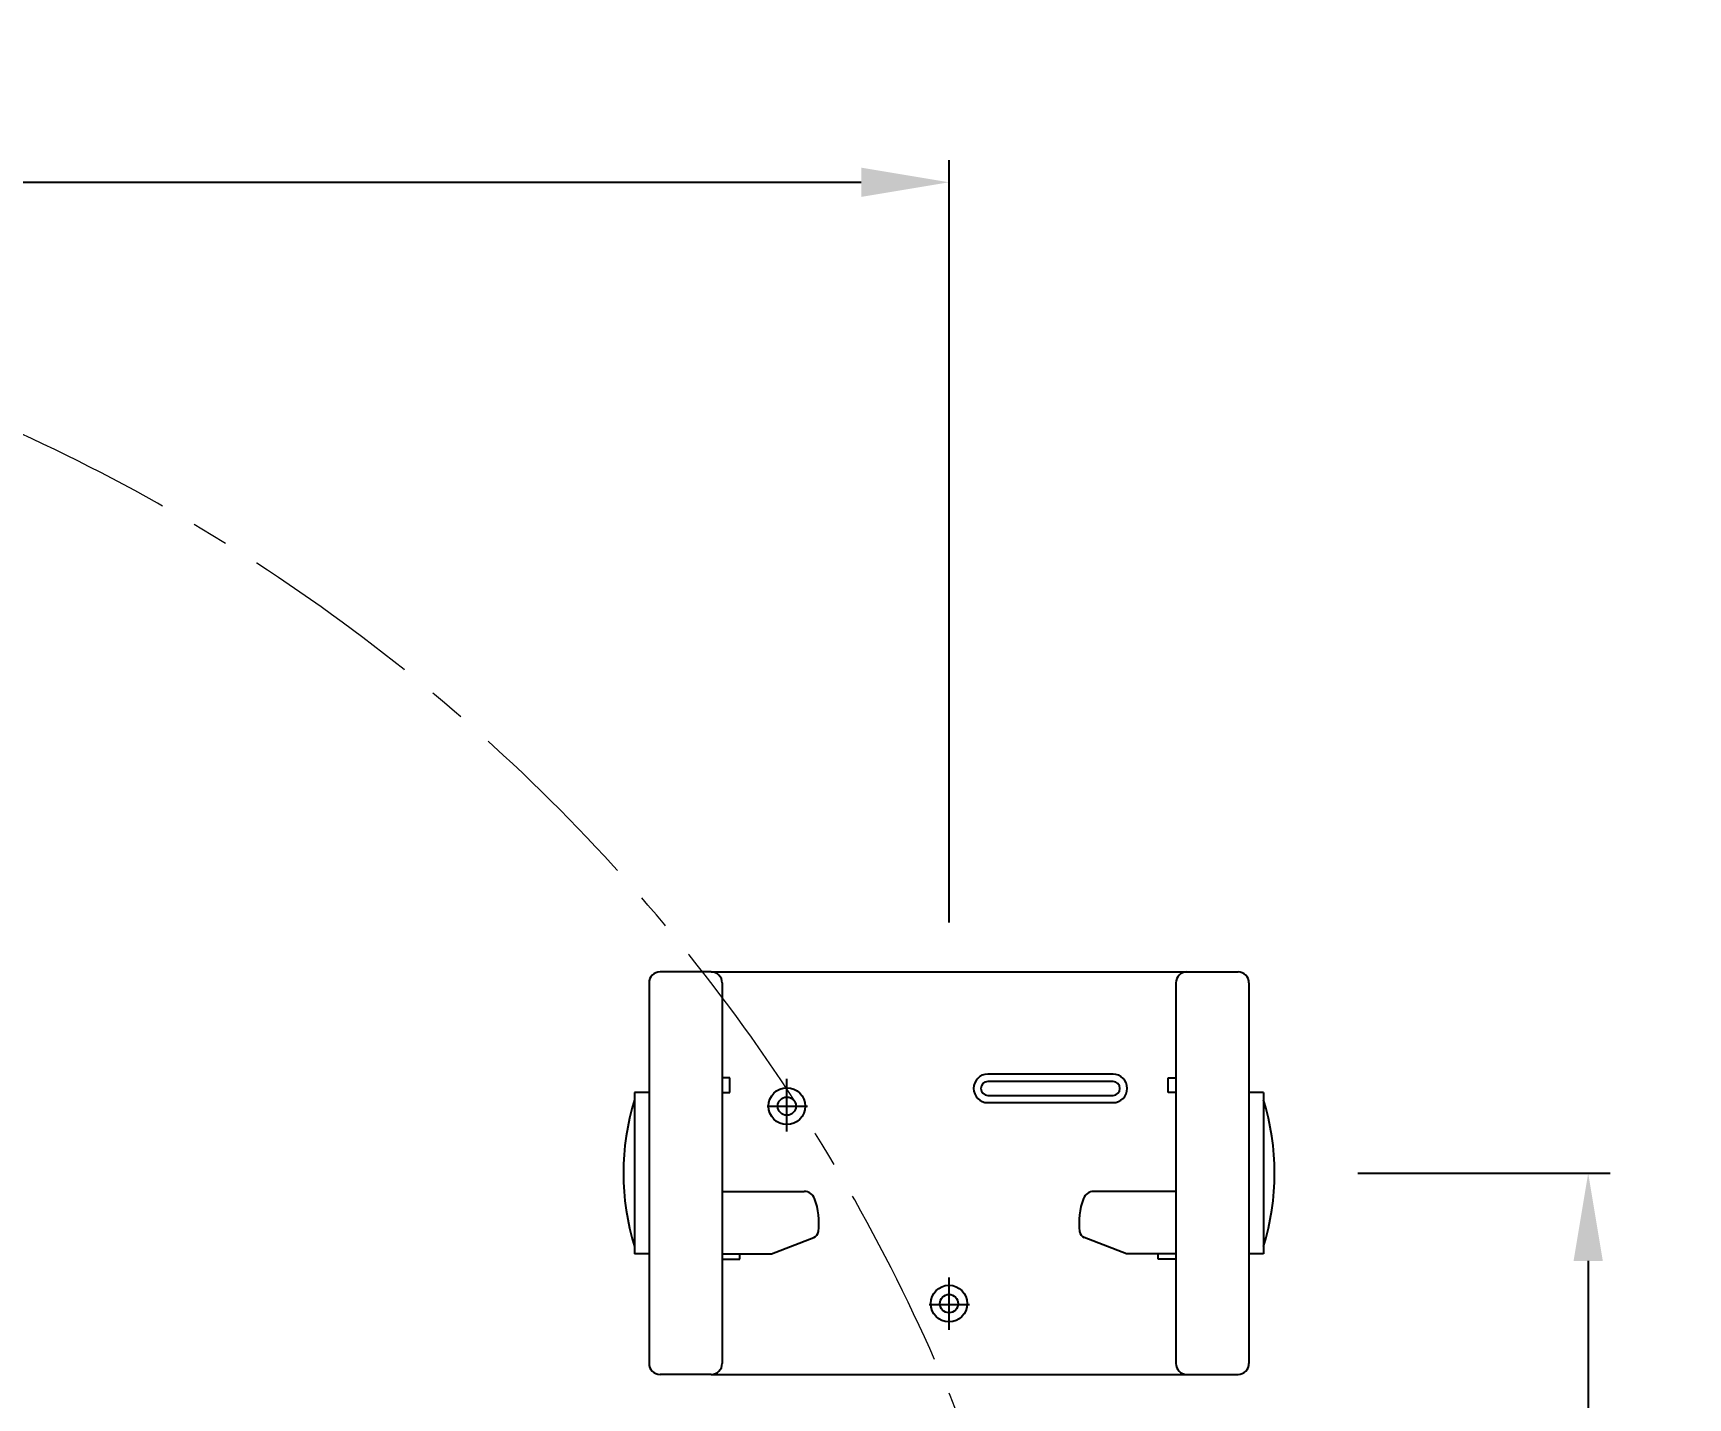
# Model space of a CAD drawing. Extents: x 2963 to 9049, y -570 to 1982.
# Drawn here: x 6882.6 to 7334.9, y 450.4 to 823.4 of the extents above; entities that cross this region are included whole.
import ezdxf

# ---------------------------------------------------------------- set-up
doc = ezdxf.new("R2010")
doc.units = 0
doc.header["$LTSCALE"] = 20
doc.header["$MEASUREMENT"] = 0
doc.linetypes.add('CENTER', pattern=[2, 1.25, -0.25, 0.25, -0.25])
doc.layers.get('0').update_dxf_attribs({"linetype": 'CONTINUOUS'})
doc.layers.get('DEFPOINTS').update_dxf_attribs({"linetype": 'CONTINUOUS'})
doc.layers.add('1', color=7, linetype='CONTINUOUS')
doc.layers.add('4', color=4, linetype='CONTINUOUS')
doc.styles.get("Standard").update_dxf_attribs({"font": 'NanumGothic.ttf'})
doc.dimstyles.get("Standard").update_dxf_attribs({"dimtxt": 2.7, "dimasz": 2.5, "dimexe": 1.5, "dimexo": 1.5, "dimgap": 1.5, "dimtad": 1, "dimdec": 0, "dimlfac": 10, "dimzin": 0, "dimdsep": 46, "dimtxsty": 'Standard', "dimcen": 0, "dimclrt": 2, "dimadec": 0, "dimazin": 0, "dimtfac": 1, "dimtdec": 0, "dimtmove": 0, "dimatfit": 3, "dimfxl": 0, "dimtolj": 1, "dimtzin": 0, "dimarcsym": 0})

# ---------------------------------------------------------------- blocks, each defined once
blk = doc.blocks.new('*D15')
at = {"color": 3, "lineweight": -2}
for p, q in [((7244.66, 511.82), (7313.66, 511.82)), ((7307.66, 487.82), (7307.66, 181.8)), ((7307.66, -174.18), (7307.66, 131.84)), ((7287.53, -198.18), (7313.66, -198.18))]:
    blk.add_line(p, q, dxfattribs=at)
at = {"color": 3}
for points in [[(7303.66, 487.82), (7311.66, 487.82), (7307.66, 511.82)], [(7303.66, -174.18), (7311.66, -174.18), (7307.66, -198.18)]]:
    blk.add_solid(points, dxfattribs=at)
at = {"layer": 'DEFPOINTS', "color": 0}
for p in [(7242.86, 511.82), (7285.73, -198.18), (7307.66, -198.18)]:
    blk.add_point(p, dxfattribs=at)
at = {"color": 2, "insert": (7307.66, 156.82), "char_height": 24, "attachment_point": 5}
blk.add_mtext('\\A1;710', dxfattribs=at)
blk = doc.blocks.new('*D16')
at = {"color": 3, "lineweight": -2}
for p, q in [((6412.93, 557.53), (6412.93, 788.61)), ((7132.93, 580.31), (7132.93, 788.61)), ((6436.93, 782.61), (7108.93, 782.61))]:
    blk.add_line(p, q, dxfattribs=at)
at = {"color": 3}
for points in [[(6436.93, 786.61), (6436.93, 778.61), (6412.93, 782.61)], [(7108.93, 786.61), (7108.93, 778.61), (7132.93, 782.61)]]:
    blk.add_solid(points, dxfattribs=at)
at = {"layer": 'DEFPOINTS', "color": 0}
for p in [(7132.93, 782.61), (7132.93, 578.51), (6412.93, 555.73)]:
    blk.add_point(p, dxfattribs=at)
at = {"color": 2, "insert": (6772.93, 807.62), "char_height": 24, "attachment_point": 5}
blk.add_mtext('\\A1;720', dxfattribs=at)

msp = doc.modelspace()

# ---------------------------------------------------------------- linework, layer by layer
at = {"layer": '1'}
for p, q in [((7088.6, 523.25), (7088.6, 537.57)), ((7083.21, 530.13), (7094.22, 530.13)), ((7132.93, 469.02), (7132.93, 483.33)), ((7127.54, 475.9), (7138.55, 475.9))]:
    msp.add_line(p, q, dxfattribs=at)
at = {"layer": '1', "color": 1, "linetype": 'CENTER', "lineweight": 0, "ltscale": 2}
msp.add_arc((6671.52, 259.03), 500.03, 356.3066, 99.7919, dxfattribs=at)
at = {"layer": '4'}
for p, q in [((7067.93, 566.82), (7053.93, 566.82)), ((7067.93, 566.82), (7197.93, 566.82)), ((7197.93, 566.82), (7211.93, 566.82)), ((7050.93, 563.82), (7050.93, 459.82)), ((7070.93, 563.82), (7070.93, 459.82)), ((7194.93, 563.82), (7194.93, 459.82)), ((7214.93, 563.82), (7214.93, 459.82)), ((7046.93, 533.82), (7046.93, 489.82)), ((7050.93, 533.82), (7046.93, 533.82)), ((7073.02, 537.84), (7070.93, 537.84)), ((7070.93, 533.82), (7073.02, 533.82)), ((7073.02, 533.82), (7073.02, 537.84)), ((7192.83, 537.84), (7194.93, 537.84)), ((7192.83, 533.82), (7192.83, 537.84)), ((7194.93, 533.82), (7192.83, 533.82)), ((7218.93, 533.82), (7214.93, 533.82)), ((7218.93, 533.82), (7218.93, 489.82)), ((7070.93, 506.82), (7093.38, 506.82)), ((7194.93, 506.82), (7172.47, 506.82)), ((7084.42, 489.82), (7095.96, 494.25)), ((7181.44, 489.82), (7169.9, 494.25)), ((7050.93, 489.82), (7046.93, 489.82)), ((7070.93, 489.82), (7084.42, 489.82)), ((7075.78, 488.28), (7075.78, 489.82)), ((7194.93, 489.82), (7181.44, 489.82)), ((7190.08, 488.28), (7190.08, 489.82)), ((7218.93, 489.82), (7214.93, 489.82)), ((7070.93, 488.28), (7075.78, 488.28)), ((7194.93, 488.28), (7190.08, 488.28)), ((7067.93, 456.82), (7053.93, 456.82)), ((7067.93, 456.82), (7197.93, 456.82)), ((7197.93, 456.82), (7211.93, 456.82))]:
    msp.add_line(p, q, dxfattribs=at)
for points in [[(7177.77, 531.09, 1), (7177.77, 538.87), (7143.55, 538.87, 1), (7143.55, 531.09)], [(7177.77, 533.09, 1), (7177.77, 536.87), (7143.55, 536.87, 1), (7143.55, 533.09)]]:
    msp.add_lwpolyline(points, format="xyb", close=True, dxfattribs=at)
for centre, radius in [((7088.6, 530.13), 5), ((7088.6, 530.13), 2.5), ((7132.93, 476.18), 5), ((7132.93, 476.18), 2.5)]:
    msp.add_circle(centre, radius, dxfattribs=at)
for centre, radius, start, end in [((7053.93, 563.82), 3, 90, 180), ((7067.93, 563.82), 3, 0, 90), ((7197.93, 563.82), 3, 90, 180), ((7211.93, 563.82), 3, 0, 90), ((7112.1, 511.82), 68.18, 162.9409, 197.0591), ((7153.75, 511.82), 68.18, 342.9409, 17.0591), ((7093.38, 503.82), 3, 20.743, 90), ((7172.47, 503.82), 3, 90, 159.257), ((7078.86, 498.32), 18.53, 352.3216, 20.743), ((7187, 498.32), 18.53, 159.257, 187.6784), ((7095.24, 496.11), 2, 290.9719, 352.3216), ((7170.61, 496.11), 2, 187.6784, 249.0281), ((7053.93, 459.82), 3, 180, 270), ((7067.93, 459.82), 3, 270, 0), ((7197.93, 459.82), 3, 180, 270), ((7211.93, 459.82), 3, 270, 0)]:
    msp.add_arc(centre, radius, start, end, dxfattribs=at)

# ---------------------------------------------------------------- dimensions: what is measured, and where the dimension line sits
dim = msp.add_linear_dim(base=(7132.93, 782.61), p1=(6412.93, 555.73), p2=(7132.93, 578.51), dimstyle='Standard', override={"dimscale": 1.2, "dimtxt": 20, "dimasz": 20, "dimexe": 5, "dimgap": 10, "dimtih": 1, "dimtoh": 1, "dimlfac": 1, "dimzin": 12, "dimclrd": 3, "dimclre": 3, "dimazin": 2, "dimarcsym": 1})
dim.commit()
dim.dimension.update_dxf_attribs({"geometry": '*D16', "text_midpoint": (6772.93, 782.61), "dimtype": 160})
dim = msp.add_linear_dim(base=(7307.66, -198.18), p1=(7242.86, 511.82), p2=(7285.73, -198.18), angle=90, dimstyle='Standard', override={"dimscale": 1.2, "dimtxt": 20, "dimasz": 20, "dimexe": 5, "dimgap": 10, "dimtih": 1, "dimtoh": 1, "dimlfac": 1, "dimzin": 12, "dimclrd": 3, "dimclre": 3, "dimazin": 2, "dimarcsym": 1})
dim.commit()
dim.dimension.update_dxf_attribs({"geometry": '*D15', "text_midpoint": (7307.66, 156.82), "dimtype": 160})

doc.saveas('drawing.dxf')
